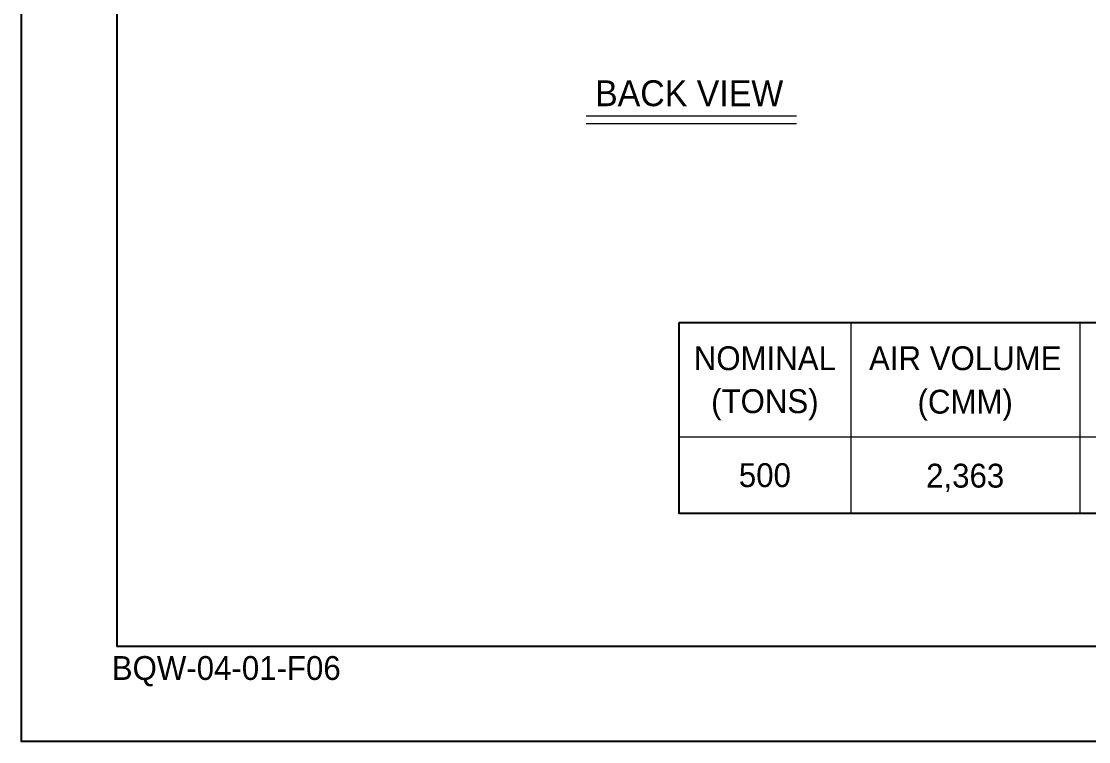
# Model space of a CAD drawing. Header units: millimetres. Extents: x -662642 to 33419, y -141169 to 23423.
# Drawn here: x 2453 to 10698, y 1526 to 7089 of the extents above; entities that cross this region are included whole.
import ezdxf
from ezdxf.enums import TextEntityAlignment as Align

# ---------------------------------------------------------------- set-up
doc = ezdxf.new("R2010")
doc.units = ezdxf.units.MM
for name, color, linetype in [('냉각탑_box', 1, 'Continuous'), ('냉각탑_form', 1, 'Continuous'), ('냉각탑_text', 3, 'Continuous')]:
    doc.layers.add(name, color=color, linetype=linetype)
doc.styles.add('돋움', font='Dotum.ttf')

msp = doc.modelspace()

# ---------------------------------------------------------------- linework, layer by layer
at = {"layer": 'Defpoints'}
msp.add_lwpolyline([(2452.8, 23423.1), (33418.6, 23423.1), (33418.6, 1525.9), (2452.8, 1525.9)], close=True, dxfattribs=at)
at = {"layer": '냉각탑_box', "lineweight": 20}
for p, q in [((6817, 6358.6), (8440.4, 6358.6)), ((6817, 6300.4), (8440.4, 6300.4)), ((8860.1, 4763.3), (8860.1, 3289.1)), ((10629.1, 4763.3), (10629.1, 3289.1)), ((7533.3, 3878.8), (23380.9, 3878.8))]:
    msp.add_line(p, q, dxfattribs=at)
at = {"layer": '냉각탑_box'}
msp.add_lwpolyline([(7533.3, 4763.3), (23380.9, 4763.3), (23380.9, 3289.1), (7533.3, 3289.1)], close=True, dxfattribs=at)
at = {"layer": '냉각탑_form'}
msp.add_lwpolyline([(3190.1, 22685.8), (3190.1, 2263.2), (32681.3, 2263.2), (32681.3, 22685.8)], close=True, dxfattribs=at)

# ---------------------------------------------------------------- texts
at = {"layer": '냉각탑_form', "lineweight": 20, "style": '돋움'}
msp.add_text('BQW-04-01-F06', height=184.32, dxfattribs=at).set_placement((3151.3, 2002.4))
at = {"layer": '냉각탑_text', "lineweight": 20, "style": '돋움'}
for s, height, p in [('BACK VIEW', 199.97, (7612, 6533.5)), ('NOMINAL', 184.27, (8196.7, 4486.9)), ('AIR VOLUME', 184.27, (9744.6, 4486.9)), ('(TONS)', 184.27, (8196.7, 4155.2)), ('(CMM)', 184.27, (9744.1, 4151.3)), ('500', 184.27, (8196.7, 3584)), ('2,363', 184.27, (9744.1, 3580))]:
    msp.add_text(s, height=height, dxfattribs=at).set_placement(p, align=Align.MIDDLE_CENTER)

doc.saveas('drawing.dxf')
